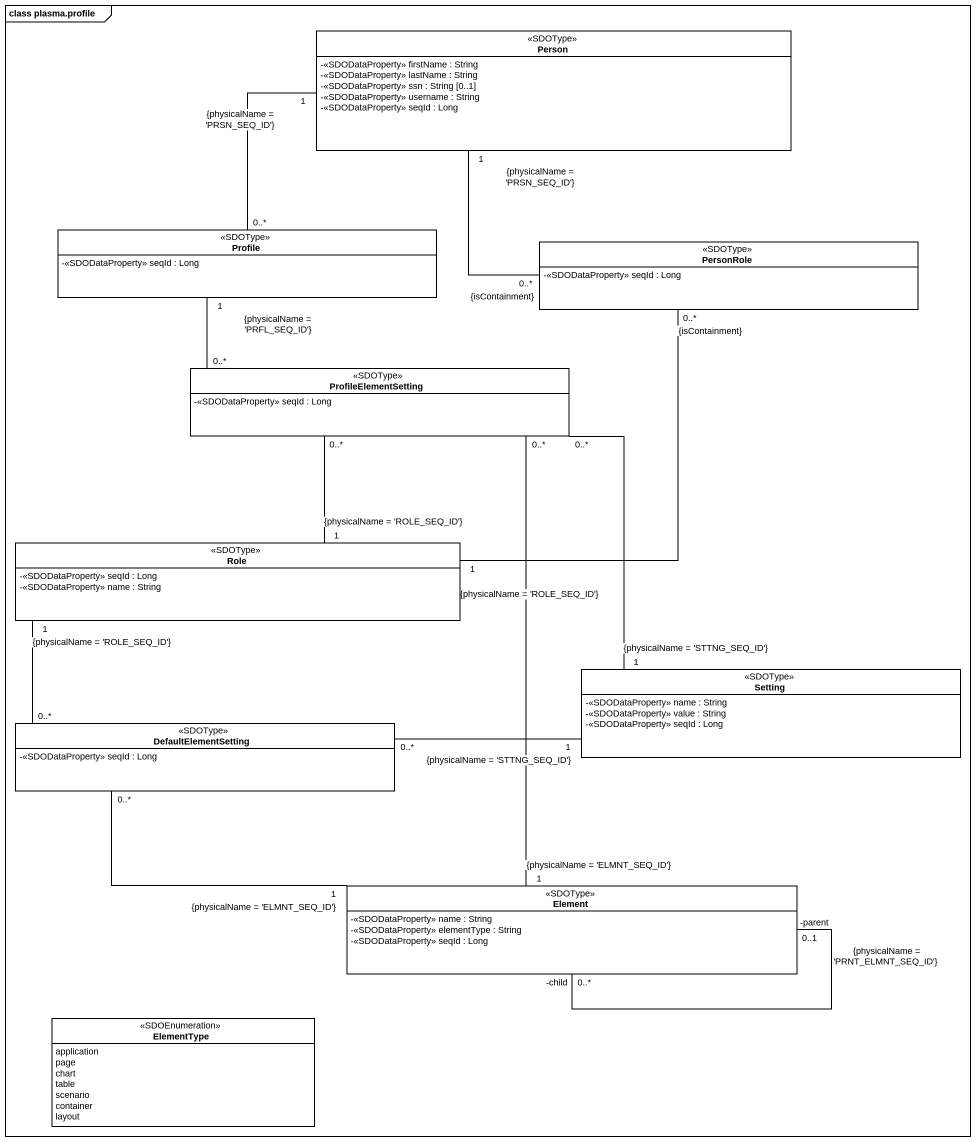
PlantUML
@startuml
mainframe class plasma.profile
hide circle
hide empty members
skinparam classAttributeIconSize 0
class "Person" as Person_ <<SDOType>> {
  -<<SDODataProperty>> firstName : String
  -<<SDODataProperty>> lastName : String
  -<<SDODataProperty>> ssn : String [0..1]
  -<<SDODataProperty>> username : String
  -<<SDODataProperty>> seqId : Long
}
class Profile <<SDOType>> {
  -<<SDODataProperty>> seqId : Long
}
class PersonRole <<SDOType>> {
  -<<SDODataProperty>> seqId : Long
}
class ProfileElementSetting <<SDOType>> {
  -<<SDODataProperty>> seqId : Long
}
class Role <<SDOType>> {
  -<<SDODataProperty>> seqId : Long
  -<<SDODataProperty>> name : String
}
class Setting <<SDOType>> {
  -<<SDODataProperty>> name : String
  -<<SDODataProperty>> value : String
  -<<SDODataProperty>> seqId : Long
}
class DefaultElementSetting <<SDOType>> {
  -<<SDODataProperty>> seqId : Long
}
class Element <<SDOType>> {
  -<<SDODataProperty>> name : String
  -<<SDODataProperty>> elementType : String
  -<<SDODataProperty>> seqId : Long
}
enum ElementType <<SDOEnumeration>> {
  application
  page
  chart
  table
  scenario
  container
  layout
}
Profile "0..*" -right- "1\n{physicalName = 'PRSN_SEQ_ID'}" Person_
PersonRole "0..*\n{isContainment}" -up- "1\n{physicalName = 'PRSN_SEQ_ID'}" Person_
PersonRole "0..*\n{isContainment}" -- "1\n{physicalName = 'ROLE_SEQ_ID'}" Role
ProfileElementSetting "0..*" -up- "1\n{physicalName = 'PRFL_SEQ_ID'}" Profile
ProfileElementSetting "0..*" -- "1\n{physicalName = 'ROLE_SEQ_ID'}" Role
ProfileElementSetting "0..*" -- "1\n{physicalName = 'STTNG_SEQ_ID'}" Setting
DefaultElementSetting "0..*" -up- "1\n{physicalName = 'ROLE_SEQ_ID'}" Role
DefaultElementSetting "0..*" -right- "1\n{physicalName = 'STTNG_SEQ_ID'}" Setting
Element "1\n{physicalName = 'ELMNT_SEQ_ID'}" -up- "0..*" ProfileElementSetting
Element "1\n{physicalName = 'ELMNT_SEQ_ID'}" -left- "0..*" DefaultElementSetting
Element "-child\n0..*" -- "-parent\n0..1\n{physicalName = 'PRNT_ELMNT_SEQ_ID'}" Element
@enduml
